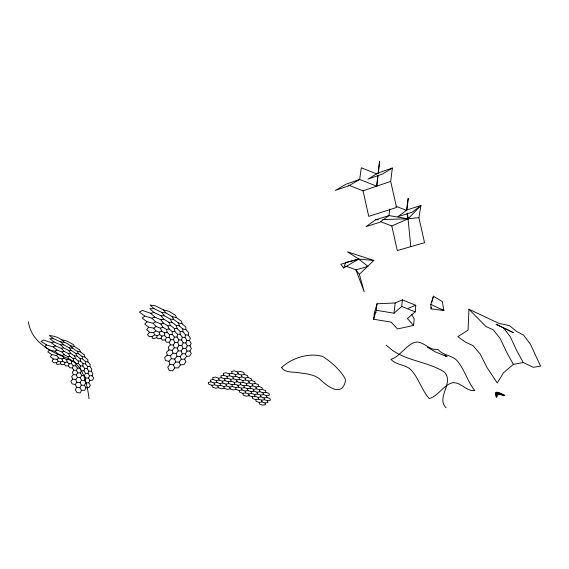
<?xml version="1.0" encoding="UTF-8"?>
<svg xmlns="http://www.w3.org/2000/svg" width="569" height="569" viewBox="0 0 569 569"><rect width="100%" height="100%" fill="white"/><g stroke="black" fill="none" stroke-linecap="round" stroke-linejoin="round"><path stroke-width="0.85" d="M189.513 340.596L186.867 340.347L184.982 337.46L182.336 337.253L180.117 334.33L180.167 331.499L177.059 328.455L176.269 325.482L171.98 322.274L170.231 319.131L164.441 315.695L161.632 312.345L154.007 308.618L150.045 305.034L155.351 305.795L163.516 309.913L168.886 311.279L175.501 315.247L176.497 317.651L181.547 321.272L182.044 323.733L185.835 327.068L185.857 329.558L188.673 332.666L188.239 335.169L190.345 338.086L189.513 340.596L191.156 343.349L189.982 345.874L191.376 348.477L189.925 351.052L191.276 353.498L189.633 356.144L186.511 356.386L184.569 359.153L181.291 359.274L179.121 362.09L175.721 362.005L173.438 364.807L169.989 364.43L167.763 367.126L169.199 370.476L172.692 370.846L174.733 367.88L178.296 367.866L180.409 364.893L183.943 364.594L185.935 361.692L184.569 359.153M92.05 375.739L89.532 375.753L87.996 373.399L85.499 373.292L83.956 370.839L81.474 370.682L79.866 368.235L77.412 368.107L75.691 365.76L73.294 365.753L71.431 363.612L71.488 361.315L68.87 359.259L67.875 356.756L64.219 354.757L61.95 351.976L56.95 350.013L53.194 346.898L46.53 344.942L41.11 341.421L43.628 340.056L51.26 342.588L55.442 345.888L61.281 348.313L64.069 351.279L68.444 353.626L70.001 356.322L73.209 358.641L75.464 358.52L78.266 361.016L80.592 361.102L83.038 363.662L85.4 363.861L87.541 366.393L89.916 366.628L91.822 369.039L91.218 371.23L92.889 373.506L92.05 375.739L93.657 377.887L92.655 380.184L89.945 380.369L88.707 382.773L85.834 382.852L84.39 385.298L81.381 385.199L79.831 387.631L81.495 390.341L84.646 390.355L86.004 387.759L89.077 387.532L90.336 385.007L88.707 382.773M157.229 335.639L154.619 334.857L152.293 336.478L152.25 338.164L154.043 338.548L156.703 337.623L157.229 335.639L159.704 334.593L161.937 336.115L164.526 335.532L166.447 337.588L169.121 337.339L170.778 339.785L173.509 339.764L174.953 342.446L177.72 342.559L179.007 345.362L177.258 347.993L178.246 350.824L176.113 353.463L172.969 353.157L170.544 355.689L167.243 355.163L164.654 357.503L165.522 360.618L168.936 361.272L171.383 358.683L174.704 359.039L177.023 356.343L180.209 356.486L182.272 353.769L185.302 353.776L187.059 351.094L189.925 351.052M468.948 309.252L468.052 330.105L457.803 336.684L465.506 342.147L473.074 345.639L480.2 354.11L486.979 367.474L497.228 382.958L503.48 372.78L513.373 364.38L523.245 362.524L533.217 367.318L540.55 366.102L530.372 344.103L523.615 335.205L516.616 331.421L509.419 325.589L498.921 323.384L468.948 309.252L485.947 326.506L493.245 329.8L500.172 338.505L506.808 352.531L513.373 364.38M164.526 335.532L164.661 332.95L161.688 331.073L160.437 328.213L156.055 326.506L153.153 323.292L146.994 321.762L142.193 318.114L144.782 316.058L151.966 318.242L155.572 321.798L160.849 324.017L162.841 327.196L166.568 329.465L169.085 328.939L172.236 331.578L174.832 331.414L177.478 334.259L180.117 334.33M431.117 308.846L430.825 304.401L433.45 296.157L442.333 301.641L443.884 310.51L431.117 308.846L431.245 307.217M89.945 380.369L88.437 378.079L85.77 378.044L84.368 375.604L81.723 375.44L80.371 372.965L77.74 372.745L76.388 370.334L73.785 370.149L72.405 367.901L69.845 367.823L68.422 365.853L65.94 365.967L64.453 364.395L62.092 364.786L60.534 363.747L60.67 362.026L62.682 361.144L64.902 362.481L67.085 361.998L69.112 363.804L71.431 363.612M413.606 325.432L407.376 318.512L415.192 311.869L415.775 305.29L402.375 299.877L395.114 302.971L376.998 303.782L374.388 312.815L373.634 319.252L391.166 322.132L397.475 328.946L413.606 325.432L414.182 318.946L411.671 314.38M91.218 371.23L88.821 371.109L87.085 368.676L84.696 368.52L82.818 366.023L83.038 363.662M373.634 319.252L376.244 310.276L394.061 313.199L401.728 306.449L402.375 299.877M380.512 221.64L391.799 225.978L397.311 250.538L424.552 242.707L418.891 217.664L420.975 205.501L412.098 212.223L397.916 216.647L407.034 209.897L408.215 198.282L406.387 210.345L395.932 206.27M394.061 313.199L395.114 302.971M376.6 173.837L361.315 167.784L359.665 179.448L349.11 185.658L335.319 190.451L346.087 184.192L359.665 179.448L376.721 186.155L377.823 175.636M378.3 173.595L379.601 161.247L378.101 173.012L367.859 179.15L382.354 174.107L392.347 168.033L390.69 181.404L396.557 207.472L368.733 216.355L363.029 190.807L348.513 185.138M389.737 209.008L388.983 215.587L379.559 222.379L366.038 226.604L375.668 219.783L388.983 215.587L408.065 218.788L418.891 217.664M376.244 310.276L376.998 303.782M376.721 186.155L378.101 175.309M89.916 366.628L90.222 364.452L87.875 361.898L85.393 361.543L82.633 358.89L82.078 356.514L78.458 353.698L77.277 351.258C72.405 348.911 69.944 344.003 64.553 342.417C60.783 338.15 54.93 336.044 49.361 335.49L53.415 338.619L60.712 341.898L64.553 342.417M182.272 353.769L181.219 350.988L183.012 348.313L181.796 345.511L183.154 342.83L181.561 339.985L178.894 339.871L177.059 337.061L177.478 334.259M75.691 365.76L76.047 363.435L73.714 361.123L73.209 358.641M496.901 396.806L496.957 396.493A29.837 14.353 3.6 0 0 497.029 395.761L497.27 394.929L499.305 394.616A4.424 2.105 2.6 0 1 500.364 394.637L504.106 395.597M184.982 337.46L185.487 334.785L182.926 331.755L182.813 329.017L179.313 325.802L178.502 322.986L173.765 319.536L172.194 316.641L165.906 312.893L163.516 309.913M87.085 368.676L87.541 366.393M169.121 337.339L169.69 334.693L167.158 332.346L166.568 329.465M64.453 364.395L64.902 362.481M79.866 368.235L80.449 365.903L78.366 363.449L78.266 361.016M431.771 302.367L433.45 296.157M181.561 339.985L182.336 337.253M83.956 370.839L84.696 368.52M68.422 365.853L69.112 363.804M173.509 339.764L174.427 337.083L172.272 334.437L172.236 331.578M87.996 373.399L88.821 371.109M359.38 274.322L355.917 269.834L368.001 266.427L358.769 259.08L340.838 264.272L343.591 267.985L345.746 262.359L358.769 259.08L373.812 260.446L359.38 274.322L364.231 291.776L355.917 269.834L345.596 266.029M187.059 351.094L185.828 348.406L187.279 345.767L185.835 342.993L186.867 340.347M72.405 367.901L73.294 365.753M156.703 337.623L158.246 338.804L161.013 338.32L161.937 336.115M177.72 342.559L178.894 339.871M76.388 370.334L77.412 368.107M88.437 378.079L89.532 375.753M80.371 372.965L81.474 370.682M84.368 375.604L85.499 373.292M81.495 390.341L80.186 392.93L77.035 392.574L75.208 389.616L76.715 387.276L75.257 384.495L72.135 383.89L70.848 381.159L72.747 379.139L75.741 379.623L76.986 382.247L79.98 382.588L81.381 385.199M170.778 339.785L169.299 342.268L166.411 342.204L165.216 339.956L166.447 337.588M85.834 382.852L84.404 380.405L85.77 378.044M84.404 380.405L81.566 380.256L80.279 377.724L81.723 375.44M167.243 355.163L166.532 352.268L169.029 349.935L172.151 350.298L174.306 347.78L173.303 345.02L174.953 342.446M68.87 359.259L66.772 359.764L63.849 358.1L61.929 359.011L58.664 357.915L56.978 359.359L53.344 359.011L51.943 361.116L53.806 362.83L56.466 362.716L58.244 361.322L60.67 362.026M58.664 357.915L56.431 355.497L51.786 354.651L50.371 356.749L53.344 359.011M80.279 377.724L77.455 377.432L76.26 374.928L77.74 372.745M79.98 382.588L81.566 380.256M73.785 370.149L72.306 372.204L73.444 374.58L76.26 374.928M75.257 384.495L76.986 382.247M75.741 379.623L77.455 377.432M63.849 358.1L62.27 355.611L58.138 354.089L55.058 351.279L49.396 349.892L47.81 351.877L51.786 354.651M161.688 331.073L159.306 332.147L155.821 330.916L153.594 332.602L149.533 332.253L147.492 334.693L149.242 336.642L152.293 336.478M155.821 330.916L153.801 328.149L148.694 327.232L146.638 329.671L149.533 332.253M173.303 345.02L170.38 344.835L168.253 347.218L169.029 349.935M73.444 374.58L71.63 376.6L72.747 379.139M146.994 321.762L144.761 324.074L148.694 327.232M46.53 344.942L44.588 346.692L49.396 349.892M56.431 355.497L58.138 354.089M153.801 328.149L156.055 326.506M55.058 351.279L56.95 350.013M153.153 323.292L155.572 321.798M343.591 267.985L358.769 259.08L347.467 251.818L373.812 260.446M53.194 346.898L55.442 345.888M62.27 355.611L64.219 354.757M391.799 225.978L408.065 218.788L420.975 205.501L407.034 209.897M151.966 318.242L154.747 317.04L160.885 319.778L163.424 323.178L167.898 325.845L170.572 325.504L174.32 328.434L177.059 328.455M160.437 328.213L162.841 327.196M408.329 308.291L415.775 305.29M60.534 363.747L58.344 364.523L56.701 364.181L56.466 362.716M378.101 173.012L392.347 168.033M363.029 190.807L390.69 181.404M61.95 351.976L64.069 351.279M160.849 324.017L163.424 323.178M164.661 332.95L167.158 332.346M251.626 380.497L251.235 378.684L247.984 377.489L245.132 378.108L241.875 376.913L239.044 377.539L235.786 376.344L232.97 376.963L229.712 375.768L226.917 376.394L223.653 375.199L220.879 375.825L221.369 377.631L224.613 378.819L227.387 378.2L230.63 379.388L233.425 378.776L236.668 379.957L239.478 379.345L242.714 380.533L245.545 379.921L248.781 381.109L251.626 380.497L254.862 381.685L255.239 383.478L258.461 384.658L258.824 386.436L262.024 387.61L262.373 389.367L265.552 390.533L265.887 392.269L269.059 393.428L269.379 395.149L266.555 395.711L263.404 394.566L260.595 395.135L257.444 393.983L254.656 394.552L251.498 393.407L248.731 393.976L245.573 392.83L242.814 393.399L239.656 392.254L239.236 390.533L236.064 389.381L233.318 389.957L230.139 388.805L227.415 389.381L224.236 388.236L221.526 388.812L218.347 387.66L215.658 388.243L212.472 387.091L211.967 385.355L208.759 384.196L208.24 382.446L210.935 381.849L214.157 383.015L216.867 382.418L220.082 383.584L222.813 382.987L226.028 384.153L228.781 383.556L231.988 384.722L234.755 384.132L237.963 385.298L240.751 384.701L243.959 385.874L246.761 385.277L249.962 386.451L252.778 385.853L255.986 387.027L258.824 386.436M223.653 375.199L223.169 373.371L225.971 372.738L229.25 373.94L232.067 373.307L235.338 374.516L238.176 373.883L241.448 375.085L244.3 374.452L247.579 375.661L247.984 377.489M232.067 373.307L231.604 371.465L234.442 370.817L237.735 372.034L240.595 371.393L243.888 372.603L244.3 374.452M255.239 383.478L252.401 384.082L249.179 382.901L246.356 383.506L243.134 382.325L240.324 382.93L237.102 381.749L234.314 382.354L231.085 381.18L228.318 381.785L225.089 380.604L222.337 381.216L219.108 380.035L216.369 380.647L213.14 379.466L210.416 380.078L210.935 381.849M213.14 379.466L212.621 377.681L215.359 377.062L218.61 378.25L221.369 377.631M144.782 316.058L139.355 312.04L142.52 310.425L150.685 313.263L154.035 312.523L160.963 315.774L163.801 319.245L168.972 322.31L171.98 322.274M211.967 385.355L214.655 384.765L217.856 385.924L220.566 385.334L223.766 386.493L226.498 385.91L229.691 387.069L232.437 386.479L235.63 387.638L238.39 387.055L241.583 388.214L244.364 387.631L247.551 388.791L250.353 388.207L253.539 389.367L256.356 388.783L259.535 389.95L262.373 389.367M51.26 342.588L54.076 341.983L60.691 344.85L63.756 347.879L68.799 350.575L70.734 353.356L74.518 355.938L76.922 355.974L80.165 358.641L82.633 358.89M239.236 390.533L241.996 389.957L245.175 391.109L247.949 390.533L251.121 391.685L253.916 391.109L257.081 392.261L259.891 391.685L263.063 392.845L265.887 392.269M67.875 356.756L70.001 356.322M252.252 396.813L252.629 398.506L255.751 399.637L258.518 399.082L261.633 400.213L264.414 399.666L267.537 400.796L270.332 400.249L270.019 398.563L266.882 397.418L264.08 397.98L260.943 396.835L258.162 397.397L255.026 396.259L252.252 396.813L249.115 395.683L246.363 396.237L243.219 395.099L242.814 393.399M255.751 399.637L256.114 401.309L259.215 402.432L261.975 401.885L265.083 403.008L267.857 402.468L267.537 400.796M160.885 319.778L163.801 319.245M374.388 312.815L376.116 312.495M61.281 348.313L63.756 347.879M68.444 353.626L70.734 353.356M169.69 334.693L172.272 334.437M71.488 361.315L73.714 361.123M165.216 339.956L162.371 340.113L161.013 338.32M375.668 219.783L378.3 219.698M382.674 219.57L408.065 218.788L410.797 246.662M154.007 308.618L149.825 308.718L154.035 312.523M160.963 315.774L164.441 315.695M53.415 338.619L49.766 338.662L54.076 341.983M60.691 344.85L63.728 344.821L69.375 347.844L72.547 348.228M174.427 337.083L177.059 337.061M68.799 350.575L71.431 350.575L75.734 353.399L78.458 353.698M76.047 363.435L78.366 363.449M183.012 348.313L185.828 348.406M187.279 345.767L189.982 345.874M179.007 345.362L181.796 345.511M178.246 350.824L181.219 350.988M80.449 365.903L82.818 366.023M183.154 342.83L185.835 342.993M174.306 347.78L177.258 347.993M180.167 331.499L182.926 331.755M176.269 325.482L179.313 325.802M170.231 319.131L173.765 319.536M76.715 387.276L79.831 387.631M161.632 312.345L165.906 312.893M185.487 334.785L188.239 335.169M182.813 329.017L185.857 329.558M82.078 356.514L84.831 357.012L87.832 359.736L87.875 361.898M178.502 322.986L182.044 323.733M77.277 351.258L80.514 351.934L84.404 354.857L84.831 357.012M70.684 345.71L74.631 346.621L79.667 349.8L80.514 351.934M172.194 316.641L176.497 317.651M61.971 339.821L66.9 341.051L73.358 344.537L74.631 346.621M401.728 306.449L415.192 311.869M445.804 356.038L444.389 355.355L447.014 356.621L435.669 352.04L427.397 347.282M504.255 395.569L501.005 394.417L498.266 394.153A3.748 1.785 2.6 0 0 497.448 394.239L496.701 394.601L496.73 395.576A38.415 18.485 3.9 0 1 496.758 396.828M503.273 327.652L496.083 324.302L513.309 332.659L503.273 327.652L510.123 336.443L516.723 350.582L523.245 362.524M430.825 304.401L443.884 310.51L441.708 309.209M504.404 395.547L500.371 394.025L496.78 393.755A0.91 0.434 2.6 0 0 496.396 393.976L496.524 395.747A37.782 18.158 3.9 0 1 496.609 396.856M504.554 395.519C502.626 394.673 494.489 390.526 496.353 395.668A31.615 15.171 3.7 0 1 496.46 396.878M504.703 395.498C502.896 394.715 494.105 389.751 496.054 394.993A38.607 18.549 4 0 1 496.275 396.358L496.31 396.906M504.852 395.469C502.562 394.353 492.74 388.826 495.962 395.377A35.804 17.191 3.9 0 1 496.161 396.927M445.598 355.938L444.197 355.141L446.8 356.621L445.399 355.824M150.685 313.263L154.747 317.04M446.089 407.753C436.181 397.781 452.938 384.189 445.52 373.442A19.609 9.794 4.7 0 0 443.194 371.28C428.891 362.759 411.558 361.279 397.02 353.157A54.105 29.111 3.9 0 1 392.126 350.134L386.109 345.113M60.712 341.898L63.728 344.821M69.375 347.844L71.431 350.575M84.39 385.298L86.004 387.759M56.978 359.359L58.244 361.322M168.972 322.31L170.572 325.504M185.302 353.776L186.511 356.386M75.734 353.399L76.922 355.974M179.121 362.09L180.409 364.893M153.594 332.602L154.619 334.857M173.438 364.807L174.733 367.88M169.299 342.268L170.38 344.835M180.209 356.486L181.291 359.274M167.898 325.845L169.085 328.939M74.518 355.938L75.464 358.52M61.929 359.011L62.682 361.144M174.704 359.039L175.721 362.005M168.936 361.272L169.989 364.43M176.113 353.463L177.023 356.343M214.157 383.015L214.655 384.765M172.151 350.298L172.969 353.157M216.369 380.647L216.867 382.418M217.856 385.924L218.347 387.66M170.544 355.689L171.383 358.683M218.61 378.25L219.108 380.035M220.082 383.584L220.566 385.334M222.337 381.216L222.813 382.987M223.766 386.493L224.236 388.236M224.613 378.819L225.089 380.604M226.028 384.153L226.498 385.91M226.917 376.394L227.387 378.2M228.318 381.785L228.781 383.556M229.691 387.069L230.139 388.805M229.25 373.94L229.712 375.768M230.63 379.388L231.085 381.18M231.988 384.722L232.437 386.479M232.97 376.963L233.425 378.776M234.314 382.354L234.755 384.132M235.63 387.638L236.064 389.381M235.338 374.516L235.786 376.344M236.668 379.957L237.102 381.749M237.963 385.298L238.39 387.055M237.735 372.034L238.176 373.883M239.044 377.539L239.478 379.345M240.324 382.93L240.751 384.701M241.583 388.214L241.996 389.957M241.448 375.085L241.875 376.913M242.714 380.533L243.134 382.325M243.959 385.874L244.364 387.631M245.175 391.109L245.573 392.83M245.132 378.108L245.545 379.921M246.356 383.506L246.761 385.277M247.551 388.791L247.949 390.533M248.731 393.976L249.115 395.683M248.781 381.109L249.179 382.901M249.962 386.451L250.353 388.207M251.121 391.685L251.498 393.407M28.45 321.784C30.89 341.258 49.595 351.301 65.997 357.773C83.202 363.413 87.021 383.108 89.063 398.784M252.401 384.082L252.778 385.853M253.539 389.367L253.916 391.109M254.656 394.552L255.026 396.259M255.986 387.027L256.356 388.783M257.081 392.261L257.444 393.983M258.162 397.397L258.518 399.082M259.215 402.432L259.564 404.082L262.658 405.199L265.41 404.666L265.083 403.008M259.535 389.95L259.891 391.685M260.595 395.135L260.943 396.835M261.633 400.213L261.975 401.885M407.055 213.724L408.065 218.788L407.411 213.133M263.063 392.845L263.404 394.566M264.08 397.98L264.414 399.666M266.555 395.711L266.882 397.418M80.165 358.641L80.592 361.102M174.32 328.434L174.832 331.414M159.306 332.147L159.704 334.593M66.772 359.764L67.085 361.998M85.393 361.543L85.4 363.861M281.627 367.546C285.012 373.449 294.77 371.465 300.752 373.065C307.068 373.755 313.69 374.672 319.017 378.421C326.016 385.17 341.606 398.378 345.383 381.202A27.746 13.72 8.8 0 0 344.992 378.342C339.714 369.388 331.286 361.884 322.516 356.414C308.988 352.424 291.534 358.093 281.627 367.546M404.545 349.373C400.334 353.015 396.493 357.752 390.939 359.331C396.365 365.49 405.974 364.203 411.43 370.298C418.884 378.712 421.785 390.149 429.211 398.577C438.521 395.924 443.045 385.391 452.362 382.752C460.876 381.749 466.317 391.65 474.852 390.59C467.64 381.685 464.766 370.078 457.533 361.18C452.504 354.949 443.052 355.796 438.059 349.494C431.487 350.561 426.565 345.027 420.861 342.865C414.559 340.013 408.819 345.383 404.545 349.373"/></g></svg>
